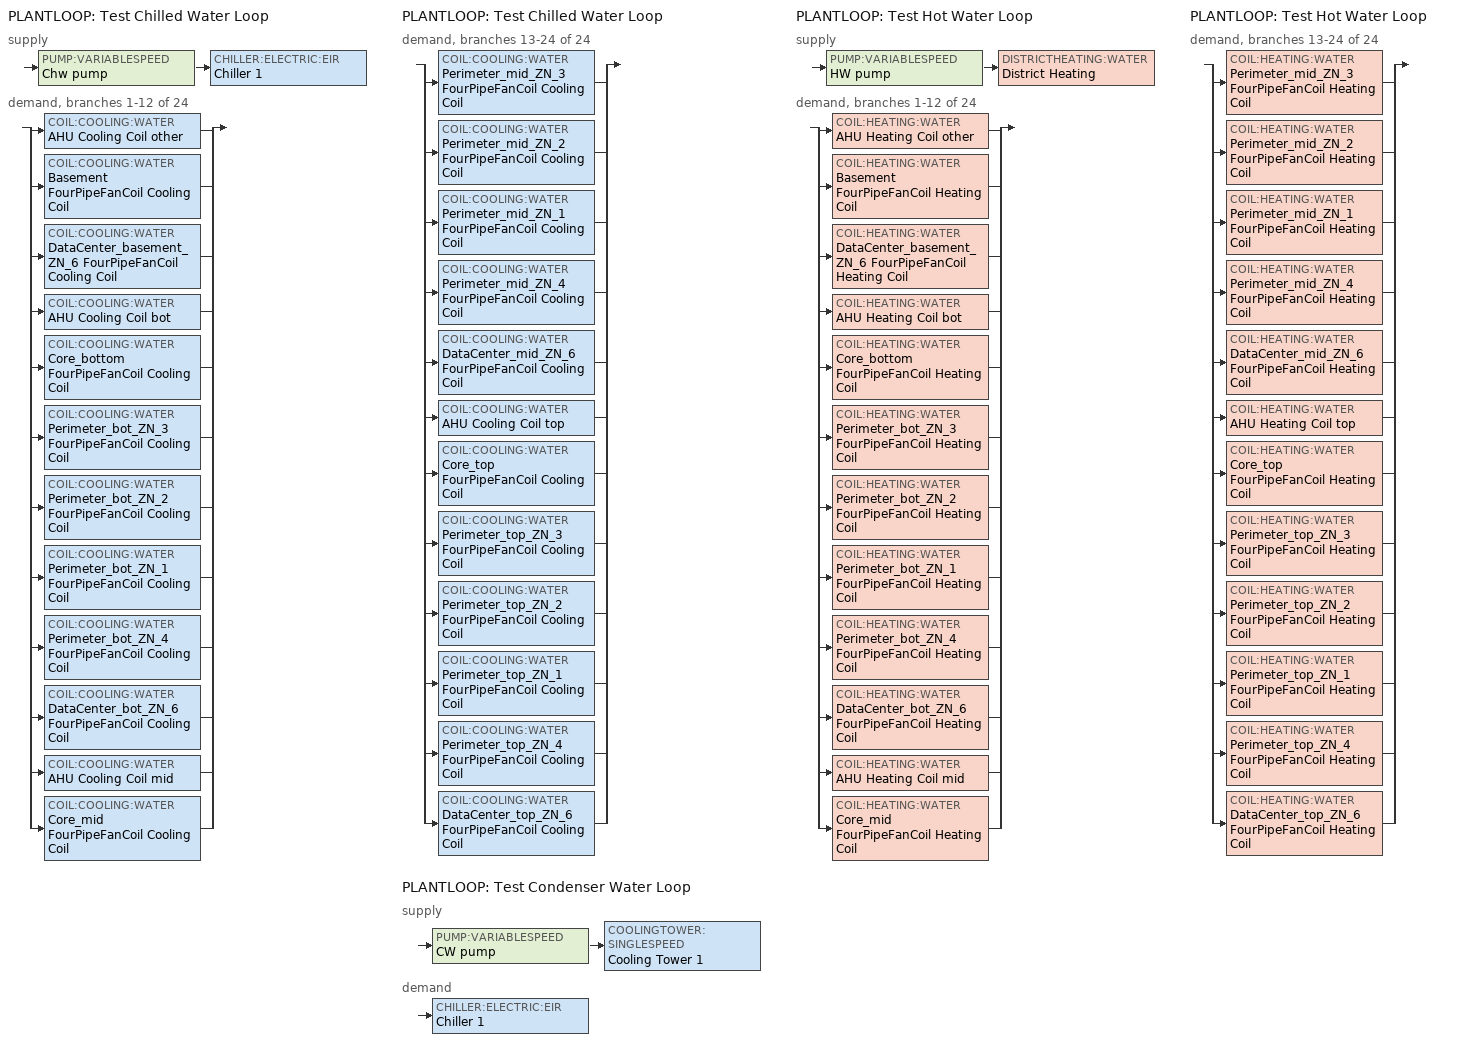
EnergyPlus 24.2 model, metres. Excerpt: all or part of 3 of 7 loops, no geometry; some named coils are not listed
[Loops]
PLANTLOOP 'Test Chilled Water Loop'
 supply: PUMP:VARIABLESPEED 'Chw pump' > CHILLER:ELECTRIC:EIR 'Chiller 1'
 demand, branches 1-12 of 24: split
  | COIL:COOLING:WATER 'AHU Cooling Coil other'
  | COIL:COOLING:WATER 'Basement FourPipeFanCoil Cooling Coil'
  | COIL:COOLING:WATER 'DataCenter_basement_ZN_6 FourPipeFanCoil Cooling Coil'
  | COIL:COOLING:WATER 'AHU Cooling Coil bot'
  | COIL:COOLING:WATER 'Core_bottom FourPipeFanCoil Cooling Coil'
  | COIL:COOLING:WATER 'Perimeter_bot_ZN_3 FourPipeFanCoil Cooling Coil'
  | COIL:COOLING:WATER 'Perimeter_bot_ZN_2 FourPipeFanCoil Cooling Coil'
  | COIL:COOLING:WATER 'Perimeter_bot_ZN_1 FourPipeFanCoil Cooling Coil'
  | COIL:COOLING:WATER 'Perimeter_bot_ZN_4 FourPipeFanCoil Cooling Coil'
  | COIL:COOLING:WATER 'DataCenter_bot_ZN_6 FourPipeFanCoil Cooling Coil'
  | COIL:COOLING:WATER 'AHU Cooling Coil mid'
  | COIL:COOLING:WATER 'Core_mid FourPipeFanCoil Cooling Coil'
PLANTLOOP 'Test Chilled Water Loop'
 demand, branches 13-24 of 24: split
  | COIL:COOLING:WATER 'Perimeter_mid_ZN_3 FourPipeFanCoil Cooling Coil'
  | COIL:COOLING:WATER 'Perimeter_mid_ZN_2 FourPipeFanCoil Cooling Coil'
  | COIL:COOLING:WATER 'Perimeter_mid_ZN_1 FourPipeFanCoil Cooling Coil'
  | COIL:COOLING:WATER 'Perimeter_mid_ZN_4 FourPipeFanCoil Cooling Coil'
  | COIL:COOLING:WATER 'DataCenter_mid_ZN_6 FourPipeFanCoil Cooling Coil'
  | COIL:COOLING:WATER 'AHU Cooling Coil top'
  | COIL:COOLING:WATER 'Core_top FourPipeFanCoil Cooling Coil'
  | COIL:COOLING:WATER 'Perimeter_top_ZN_3 FourPipeFanCoil Cooling Coil'
  | COIL:COOLING:WATER 'Perimeter_top_ZN_2 FourPipeFanCoil Cooling Coil'
  | COIL:COOLING:WATER 'Perimeter_top_ZN_1 FourPipeFanCoil Cooling Coil'
  | COIL:COOLING:WATER 'Perimeter_top_ZN_4 FourPipeFanCoil Cooling Coil'
  | COIL:COOLING:WATER 'DataCenter_top_ZN_6 FourPipeFanCoil Cooling Coil'
PLANTLOOP 'Test Condenser Water Loop'
 supply: PUMP:VARIABLESPEED 'CW pump' > COOLINGTOWER:SINGLESPEED 'Cooling Tower 1'
 demand: CHILLER:ELECTRIC:EIR 'Chiller 1'
PLANTLOOP 'Test Hot Water Loop'
 supply: PUMP:VARIABLESPEED 'HW pump' > DISTRICTHEATING:WATER 'District Heating'
 demand, branches 1-12 of 24: split
  | COIL:HEATING:WATER 'AHU Heating Coil other'
  | COIL:HEATING:WATER 'Basement FourPipeFanCoil Heating Coil'
  | COIL:HEATING:WATER 'DataCenter_basement_ZN_6 FourPipeFanCoil Heating Coil'
  | COIL:HEATING:WATER 'AHU Heating Coil bot'
  | COIL:HEATING:WATER 'Core_bottom FourPipeFanCoil Heating Coil'
  | COIL:HEATING:WATER 'Perimeter_bot_ZN_3 FourPipeFanCoil Heating Coil'
  | COIL:HEATING:WATER 'Perimeter_bot_ZN_2 FourPipeFanCoil Heating Coil'
  | COIL:HEATING:WATER 'Perimeter_bot_ZN_1 FourPipeFanCoil Heating Coil'
  | COIL:HEATING:WATER 'Perimeter_bot_ZN_4 FourPipeFanCoil Heating Coil'
  | COIL:HEATING:WATER 'DataCenter_bot_ZN_6 FourPipeFanCoil Heating Coil'
  | COIL:HEATING:WATER 'AHU Heating Coil mid'
  | COIL:HEATING:WATER 'Core_mid FourPipeFanCoil Heating Coil'
PLANTLOOP 'Test Hot Water Loop'
 demand, branches 13-24 of 24: split
  | COIL:HEATING:WATER 'Perimeter_mid_ZN_3 FourPipeFanCoil Heating Coil'
  | COIL:HEATING:WATER 'Perimeter_mid_ZN_2 FourPipeFanCoil Heating Coil'
  | COIL:HEATING:WATER 'Perimeter_mid_ZN_1 FourPipeFanCoil Heating Coil'
  | COIL:HEATING:WATER 'Perimeter_mid_ZN_4 FourPipeFanCoil Heating Coil'
  | COIL:HEATING:WATER 'DataCenter_mid_ZN_6 FourPipeFanCoil Heating Coil'
  | COIL:HEATING:WATER 'AHU Heating Coil top'
  | COIL:HEATING:WATER 'Core_top FourPipeFanCoil Heating Coil'
  | COIL:HEATING:WATER 'Perimeter_top_ZN_3 FourPipeFanCoil Heating Coil'
  | COIL:HEATING:WATER 'Perimeter_top_ZN_2 FourPipeFanCoil Heating Coil'
  | COIL:HEATING:WATER 'Perimeter_top_ZN_1 FourPipeFanCoil Heating Coil'
  | COIL:HEATING:WATER 'Perimeter_top_ZN_4 FourPipeFanCoil Heating Coil'
  | COIL:HEATING:WATER 'DataCenter_top_ZN_6 FourPipeFanCoil Heating Coil'
[SIZING:PLANT] Sizing Option=NonCoincident; Zone Timesteps in Averaging Window=1; Coincident Sizing Factor Mode=None
Name | Loop Type | Design Loop Exit Temperature | Loop Design Temperature Difference
Test Chilled Water Loop | Cooling | 7 | 6
Test Condenser Water Loop | Condenser | 30 | 15
Test Hot Water Loop | Heating | 50 | 50
[ZONEHVAC:FOURPIPEFANCOIL] Availability Schedule=Always On Discrete hvac_library; Capacity Control Method=ConstantFanVariableFlow; Maximum Supply Air Flow Rate=Autosize; Low Speed Supply Air Flow Ratio=0.33; Medium Speed Supply Air Flow Ratio=0.66; Maximum Outdoor Air Flow Rate=Autosize; Maximum Cold Water Flow Rate=Autosize; Minimum Cold Water Flow Rate=0; Cooling Convergence Tolerance=0.001; Maximum Hot Water Flow Rate=Autosize; Minimum Hot Water Flow Rate=0; Heating Convergence Tolerance=0.001; Minimum Supply Air Temperature in Cooling Mode=Autosize; Maximum Supply Air Temperature in Heating Mode=Autosize
Name | Supply Air Fan | Cooling Coil | Heating Coil
Basement FourPipeFanCoil | Basement FourPipeFanCoil Const Speed Fan | Basement FourPipeFanCoil Cooling Coil | Basement FourPipeFanCoil Heating Coil
DataCenter_basement_ZN_6 FourPipeFanCoil | DataCenter_basement_ZN_6 FourPipeFanCoil Const Speed Fan | DataCenter_basement_ZN_6 FourPipeFanCoil Cooling Coil | DataCenter_basement_ZN_6 FourPipeFanCoil Heating Coil
Core_bottom FourPipeFanCoil | Core_bottom FourPipeFanCoil Const Speed Fan | Core_bottom FourPipeFanCoil Cooling Coil | Core_bottom FourPipeFanCoil Heating Coil
Perimeter_bot_ZN_3 FourPipeFanCoil | Perimeter_bot_ZN_3 FourPipeFanCoil Const Speed Fan | Perimeter_bot_ZN_3 FourPipeFanCoil Cooling Coil | Perimeter_bot_ZN_3 FourPipeFanCoil Heating Coil
Perimeter_bot_ZN_2 FourPipeFanCoil | Perimeter_bot_ZN_2 FourPipeFanCoil Const Speed Fan | Perimeter_bot_ZN_2 FourPipeFanCoil Cooling Coil | Perimeter_bot_ZN_2 FourPipeFanCoil Heating Coil
Perimeter_bot_ZN_1 FourPipeFanCoil | Perimeter_bot_ZN_1 FourPipeFanCoil Const Speed Fan | Perimeter_bot_ZN_1 FourPipeFanCoil Cooling Coil | Perimeter_bot_ZN_1 FourPipeFanCoil Heating Coil
Perimeter_bot_ZN_4 FourPipeFanCoil | Perimeter_bot_ZN_4 FourPipeFanCoil Const Speed Fan | Perimeter_bot_ZN_4 FourPipeFanCoil Cooling Coil | Perimeter_bot_ZN_4 FourPipeFanCoil Heating Coil
DataCenter_bot_ZN_6 FourPipeFanCoil | DataCenter_bot_ZN_6 FourPipeFanCoil Const Speed Fan | DataCenter_bot_ZN_6 FourPipeFanCoil Cooling Coil | DataCenter_bot_ZN_6 FourPipeFanCoil Heating Coil
Core_mid FourPipeFanCoil | Core_mid FourPipeFanCoil Const Speed Fan | Core_mid FourPipeFanCoil Cooling Coil | Core_mid FourPipeFanCoil Heating Coil
Perimeter_mid_ZN_3 FourPipeFanCoil | Perimeter_mid_ZN_3 FourPipeFanCoil Const Speed Fan | Perimeter_mid_ZN_3 FourPipeFanCoil Cooling Coil | Perimeter_mid_ZN_3 FourPipeFanCoil Heating Coil
Perimeter_mid_ZN_2 FourPipeFanCoil | Perimeter_mid_ZN_2 FourPipeFanCoil Const Speed Fan | Perimeter_mid_ZN_2 FourPipeFanCoil Cooling Coil | Perimeter_mid_ZN_2 FourPipeFanCoil Heating Coil
Perimeter_mid_ZN_1 FourPipeFanCoil | Perimeter_mid_ZN_1 FourPipeFanCoil Const Speed Fan | Perimeter_mid_ZN_1 FourPipeFanCoil Cooling Coil | Perimeter_mid_ZN_1 FourPipeFanCoil Heating Coil
Perimeter_mid_ZN_4 FourPipeFanCoil | Perimeter_mid_ZN_4 FourPipeFanCoil Const Speed Fan | Perimeter_mid_ZN_4 FourPipeFanCoil Cooling Coil | Perimeter_mid_ZN_4 FourPipeFanCoil Heating Coil
DataCenter_mid_ZN_6 FourPipeFanCoil | DataCenter_mid_ZN_6 FourPipeFanCoil Const Speed Fan | DataCenter_mid_ZN_6 FourPipeFanCoil Cooling Coil | DataCenter_mid_ZN_6 FourPipeFanCoil Heating Coil
Core_top FourPipeFanCoil | Core_top FourPipeFanCoil Const Speed Fan | Core_top FourPipeFanCoil Cooling Coil | Core_top FourPipeFanCoil Heating Coil
Perimeter_top_ZN_3 FourPipeFanCoil | Perimeter_top_ZN_3 FourPipeFanCoil Const Speed Fan | Perimeter_top_ZN_3 FourPipeFanCoil Cooling Coil | Perimeter_top_ZN_3 FourPipeFanCoil Heating Coil
Perimeter_top_ZN_2 FourPipeFanCoil | Perimeter_top_ZN_2 FourPipeFanCoil Const Speed Fan | Perimeter_top_ZN_2 FourPipeFanCoil Cooling Coil | Perimeter_top_ZN_2 FourPipeFanCoil Heating Coil
Perimeter_top_ZN_1 FourPipeFanCoil | Perimeter_top_ZN_1 FourPipeFanCoil Const Speed Fan | Perimeter_top_ZN_1 FourPipeFanCoil Cooling Coil | Perimeter_top_ZN_1 FourPipeFanCoil Heating Coil
Perimeter_top_ZN_4 FourPipeFanCoil | Perimeter_top_ZN_4 FourPipeFanCoil Const Speed Fan | Perimeter_top_ZN_4 FourPipeFanCoil Cooling Coil | Perimeter_top_ZN_4 FourPipeFanCoil Heating Coil
DataCenter_top_ZN_6 FourPipeFanCoil | DataCenter_top_ZN_6 FourPipeFanCoil Const Speed Fan | DataCenter_top_ZN_6 FourPipeFanCoil Cooling Coil | DataCenter_top_ZN_6 FourPipeFanCoil Heating Coil
[FAN:CONSTANTVOLUME] Availability Schedule=Always On Discrete hvac_library; Fan Total Efficiency=0.6; Pressure Rise=500; Maximum Flow Rate=Autosize; Motor Efficiency=0.93; Motor In Airstream Fraction=1; EndUse Subcategory=General
Basement FourPipeFanCoil Const Speed Fan; DataCenter_basement_ZN_6 FourPipeFanCoil Const Speed Fan; Core_bottom FourPipeFanCoil Const Speed Fan; Perimeter_bot_ZN_3 FourPipeFanCoil Const Speed Fan; Perimeter_bot_ZN_2 FourPipeFanCoil Const Speed Fan; Perimeter_bot_ZN_1 FourPipeFanCoil Const Speed Fan; Perimeter_bot_ZN_4 FourPipeFanCoil Const Speed Fan; DataCenter_bot_ZN_6 FourPipeFanCoil Const Speed Fan; Core_mid FourPipeFanCoil Const Speed Fan; Perimeter_mid_ZN_3 FourPipeFanCoil Const Speed Fan; Perimeter_mid_ZN_2 FourPipeFanCoil Const Speed Fan; Perimeter_mid_ZN_1 FourPipeFanCoil Const Speed Fan; Perimeter_mid_ZN_4 FourPipeFanCoil Const Speed Fan; DataCenter_mid_ZN_6 FourPipeFanCoil Const Speed Fan; Core_top FourPipeFanCoil Const Speed Fan; Perimeter_top_ZN_3 FourPipeFanCoil Const Speed Fan; Perimeter_top_ZN_2 FourPipeFanCoil Const Speed Fan; Perimeter_top_ZN_1 FourPipeFanCoil Const Speed Fan; Perimeter_top_ZN_4 FourPipeFanCoil Const Speed Fan; DataCenter_top_ZN_6 FourPipeFanCoil Const Speed Fan
[COIL:COOLING:WATER] Availability Schedule=Always On Discrete hvac_library; Design Water Flow Rate=Autosize; Design Air Flow Rate=Autosize; Design Inlet Water Temperature=Autosize; Design Inlet Air Temperature=Autosize; Design Outlet Air Temperature=Autosize; Design Inlet Air Humidity Ratio=Autosize; Design Outlet Air Humidity Ratio=Autosize; Type of Analysis=SimpleAnalysis; Heat Exchanger Configuration=CrossFlow
Basement FourPipeFanCoil Cooling Coil; DataCenter_basement_ZN_6 FourPipeFanCoil Cooling Coil; Core_bottom FourPipeFanCoil Cooling Coil; Perimeter_bot_ZN_3 FourPipeFanCoil Cooling Coil; Perimeter_bot_ZN_2 FourPipeFanCoil Cooling Coil; Perimeter_bot_ZN_1 FourPipeFanCoil Cooling Coil; Perimeter_bot_ZN_4 FourPipeFanCoil Cooling Coil; DataCenter_bot_ZN_6 FourPipeFanCoil Cooling Coil; Core_mid FourPipeFanCoil Cooling Coil; Perimeter_mid_ZN_3 FourPipeFanCoil Cooling Coil; Perimeter_mid_ZN_2 FourPipeFanCoil Cooling Coil; Perimeter_mid_ZN_1 FourPipeFanCoil Cooling Coil; Perimeter_mid_ZN_4 FourPipeFanCoil Cooling Coil; DataCenter_mid_ZN_6 FourPipeFanCoil Cooling Coil; Core_top FourPipeFanCoil Cooling Coil; Perimeter_top_ZN_3 FourPipeFanCoil Cooling Coil; Perimeter_top_ZN_2 FourPipeFanCoil Cooling Coil; Perimeter_top_ZN_1 FourPipeFanCoil Cooling Coil; Perimeter_top_ZN_4 FourPipeFanCoil Cooling Coil; DataCenter_top_ZN_6 FourPipeFanCoil Cooling Coil
[COIL:HEATING:WATER] Availability Schedule=Always On Discrete hvac_library; UFactor Times Area Value=Autosize; Maximum Water Flow Rate=Autosize; Performance Input Method=UFactorTimesAreaAndDesignWaterFlowRate; Rated Capacity=Autosize; Rated Inlet Water Temperature=60; Rated Inlet Air Temperature=16.6; Rated Outlet Water Temperature=40; Rated Outlet Air Temperature=32.2; Rated Ratio for Air and Water Convection=0.5; Design Water Temperature Difference=20
Basement FourPipeFanCoil Heating Coil; DataCenter_basement_ZN_6 FourPipeFanCoil Heating Coil; Core_bottom FourPipeFanCoil Heating Coil; Perimeter_bot_ZN_3 FourPipeFanCoil Heating Coil; Perimeter_bot_ZN_2 FourPipeFanCoil Heating Coil; Perimeter_bot_ZN_1 FourPipeFanCoil Heating Coil; Perimeter_bot_ZN_4 FourPipeFanCoil Heating Coil; DataCenter_bot_ZN_6 FourPipeFanCoil Heating Coil; Core_mid FourPipeFanCoil Heating Coil; Perimeter_mid_ZN_3 FourPipeFanCoil Heating Coil; Perimeter_mid_ZN_2 FourPipeFanCoil Heating Coil; Perimeter_mid_ZN_1 FourPipeFanCoil Heating Coil; Perimeter_mid_ZN_4 FourPipeFanCoil Heating Coil; DataCenter_mid_ZN_6 FourPipeFanCoil Heating Coil; Core_top FourPipeFanCoil Heating Coil; Perimeter_top_ZN_3 FourPipeFanCoil Heating Coil; Perimeter_top_ZN_2 FourPipeFanCoil Heating Coil; Perimeter_top_ZN_1 FourPipeFanCoil Heating Coil; Perimeter_top_ZN_4 FourPipeFanCoil Heating Coil; DataCenter_top_ZN_6 FourPipeFanCoil Heating Coil
[PUMP:VARIABLESPEED] Design Maximum Flow Rate=Autosize; Design Pump Head=179352; Design Power Consumption=Autosize; Motor Efficiency=0.9; Fraction of Motor Inefficiencies to Fluid Stream=0; Coefficient 1 of the Part Load Performance Curve=0.103; Coefficient 2 of the Part Load Performance Curve=-0.04; Coefficient 3 of the Part Load Performance Curve=0.767; Coefficient 4 of the Part Load Performance Curve=0.1679; Design Minimum Flow Rate=0; Pump Control Type=Intermittent; Skin Loss Radiative Fraction=0.5; Design Power Sizing Method=PowerPerFlowPerPressure; Design Electric Power per Unit Flow Rate=348701.1; Design Shaft Power per Unit Flow Rate per Unit Head=1.28205; Design Minimum Flow Rate Fraction=0; EndUse Subcategory=General
Chw pump; CW pump; HW pump
[CHILLER:ELECTRIC:EIR]
Chiller 1: Reference Capacity=Autosize; Reference COP=5.5; Reference Leaving Chilled Water Temperature=6; Reference Entering Condenser Fluid Temperature=29; Reference Chilled Water Flow Rate=Autosize; Reference Condenser Fluid Flow Rate=Autosize; Cooling Capacity Function of Temperature Curve=Chiller 1 CoolingCapTempCurve_ASHRAE90.1; Electric Input to Cooling Output Ratio Function of Temperature Curve=Chiller 1 CoolingEIRRatioTempCurve_ASHRAE90.1; Electric Input to Cooling Output Ratio Function of Part Load Ratio Curve=Chiller 1 CoolingEIRRatioPLRCurve_ASHRAE90.1; Minimum Part Load Ratio=0.1; Maximum Part Load Ratio=1; Optimum Part Load Ratio=1; Minimum Unloading Ratio=0.2; Condenser Type=WaterCooled; Condenser Fan Power Ratio=0; Fraction of Compressor Electric Consumption Rejected by Condenser=1; Leaving Chilled Water Lower Temperature Limit=2; Chiller Flow Mode=NotModulated; Design Heat Recovery Water Flow Rate=0; Sizing Factor=1; Basin Heater Capacity=0; Basin Heater Setpoint Temperature=10; Condenser Heat Recovery Relative Capacity Fraction=1; EndUse Subcategory=General; Condenser Flow Control=ConstantFlow; Thermosiphon Minimum Temperature Difference=0
[DISTRICTHEATING:WATER]
District Heating: Nominal Capacity=Autosize
[COOLINGTOWER:SINGLESPEED]
Cooling Tower 1: Design Water Flow Rate=Autosize; Design Air Flow Rate=Autosize; Design Fan Power=Autosize; Design UFactor Times Area Value=Autosize; Free Convection Regime Air Flow Rate=Autosize; Free Convection Regime Air Flow Rate Sizing Factor=0.1; Free Convection Regime UFactor Times Area Value=Autosize; Free Convection UFactor Times Area Value Sizing Factor=0.1; Performance Input Method=UFactorTimesAreaAndDesignWaterFlowRate; Heat Rejection Capacity and Nominal Capacity Sizing Ratio=1.25; Free Convection Capacity=0; Free Convection Nominal Capacity Sizing Factor=0.1; Design Inlet Air DryBulb Temperature=35; Design Inlet Air WetBulb Temperature=25.6; Design Approach Temperature=Autosize; Design Range Temperature=Autosize; Basin Heater Capacity=0; Basin Heater Setpoint Temperature=2; Evaporation Loss Mode=LossFactor; Evaporation Loss Factor=0.2; Drift Loss Percent=0.008; Blowdown Calculation Mode=ConcentrationRatio; Blowdown Concentration Ratio=3; Capacity Control=FanCycling; Number of Cells=1; Cell Control=MinimalCell; Cell Minimum Water Flow Rate Fraction=0.33; Cell Maximum Water Flow Rate Fraction=2.5; Sizing Factor=1; EndUse Subcategory=General
[PLANTLOOP] Fluid Type=Water; Maximum Loop Temperature=100; Minimum Loop Temperature=0; Maximum Loop Flow Rate=Autosize; Minimum Loop Flow Rate=0; Plant Loop Volume=Autocalculate; Load Distribution Scheme=Optimal; Plant Loop Demand Calculation Scheme=SingleSetpoint; Common Pipe Simulation=None; Pressure Simulation Type=None; Loop Circulation Time=2
Name | Plant Equipment Operation Scheme
Test Chilled Water Loop | Test Chilled Water Loop Operation Schemes
Test Condenser Water Loop | Test Condenser Water Loop Operation Schemes
Test Hot Water Loop | Test Hot Water Loop Operation Schemes
[PLANTEQUIPMENTLIST]
Test Chilled Water Loop Equipment List: Chiller 1
Test Condenser Water Loop Equipment List: Cooling Tower 1
Test Hot Water Loop Equipment List: District Heating
[PLANTEQUIPMENTOPERATION:COOLINGLOAD] Load Range 1 Lower Limit=0; Load Range 1 Upper Limit=1000000000
Name | Range 1 Equipment List
Test Chilled Water Loop Cooling Operation Scheme | Test Chilled Water Loop Equipment List
Test Condenser Water Loop Cooling Operation Scheme | Test Condenser Water Loop Equipment List
[PLANTEQUIPMENTOPERATION:HEATINGLOAD]
Test Hot Water Loop Heating Operation Scheme: Load Range 1 Lower Limit=0; Load Range 1 Upper Limit=1000000000; Range 1 Equipment List=Test Hot Water Loop Equipment List
[PLANTEQUIPMENTOPERATIONSCHEMES] Control Scheme 1 Schedule=Always On Discrete
Name | Control Scheme 1
Test Chilled Water Loop Operation Schemes | Test Chilled Water Loop Cooling Operation Scheme
Test Condenser Water Loop Operation Schemes | Test Condenser Water Loop Cooling Operation Scheme
Test Hot Water Loop Operation Schemes | Test Hot Water Loop Heating Operation Scheme
[SETPOINTMANAGER:SCHEDULED] Control Variable=Temperature
Name | Schedule | Setpoint Node or NodeList
Chilled Water Temp | Chilled Water Temp Schedule | Test Chilled Water Loop Supply Outlet
Hot Water Temperature | Hot Water Temperature Schedule | Test Hot Water Loop Supply Outlet
[SETPOINTMANAGER:FOLLOWOUTDOORAIRTEMPERATURE]
Condenser Water Temperature: Control Variable=Temperature; Reference Temperature Type=OutdoorAirWetBulb; Offset Temperature Difference=2.77778; Maximum Setpoint Temperature=32.2222; Minimum Setpoint Temperature=21.1111; Setpoint Node or NodeList=Test Condenser Water Loop Supply Outlet
[ElectricLoadCenter:Transformer]
Transformer 1: Availability Schedule=Always_On; Transformer Usage=PowerInFromGrid; Rated Capacity=500000; Phase=3; Conductor Material=Aluminum; Full Load Temperature Rise=150; Fraction of Eddy Current Losses=0.1; Performance Input Method=NominalEfficiency; Nameplate Efficiency=0.991; Per Unit Load for Nameplate Efficiency=0.35; Reference Temperature for Nameplate Efficiency=75; Consider Transformer Loss for Utility Cost=Yes; Meter 1=Wired_LTG_Electricity; Meter 2=Wired_Int_EQUIP
[ElectricLoadCenter:Distribution]
Generator: Generator List=PV_Generator; Generator Operation Scheme Type=Baseload; Electrical Buss Type=DirectCurrentWithInverter; Inverter=PV_Inverter
[Schedule:Compact]
ALWAYS_ON: Through: 12/31, For: AllDays, Until: 24:00, 1
[SCHEDULE:COMPACT]
Always On Discrete; Always On Discrete hvac_library: Through: 12/31, For: AllDays, Until: 24:00, 1
Chilled Water Temp Schedule: Through: 12/31, For: AllDays, Until: 24:00, 7
Hot Water Temperature Schedule: Through: 12/31, For: AllDays, Until: 24:00, 60
[CURVE:QUADRATIC]
Chiller 1 CoolingEIRRatioPLRCurve_ASHRAE90.1: Coefficient1 Constant=0.222903; Coefficient2 x=0.313387; Coefficient3 x2=0.46371; Minimum Value of x=0; Maximum Value of x=1; Input Unit Type for X=Dimensionless; Output Unit Type=Dimensionless
[CURVE:BIQUADRATIC] Minimum Value of x=5; Maximum Value of x=10; Minimum Value of y=24; Maximum Value of y=35; Input Unit Type for X=Temperature; Input Unit Type for Y=Temperature; Output Unit Type=Dimensionless
Name | Coefficient1 Constant | Coefficient2 x | Coefficient3 x2 | Coefficient4 y | Coefficient5 y2 | Coefficient6 xy
Chiller 1 CoolingCapTempCurve_ASHRAE90.1 | 0.258 | 0.0389 | -0.000217 | 0.0469 | -0.000943 | -0.000343
Chiller 1 CoolingEIRRatioTempCurve_ASHRAE90.1 | 0.934 | -0.0582 | 0.0045 | 0.00243 | 0.000486 | -0.00122
